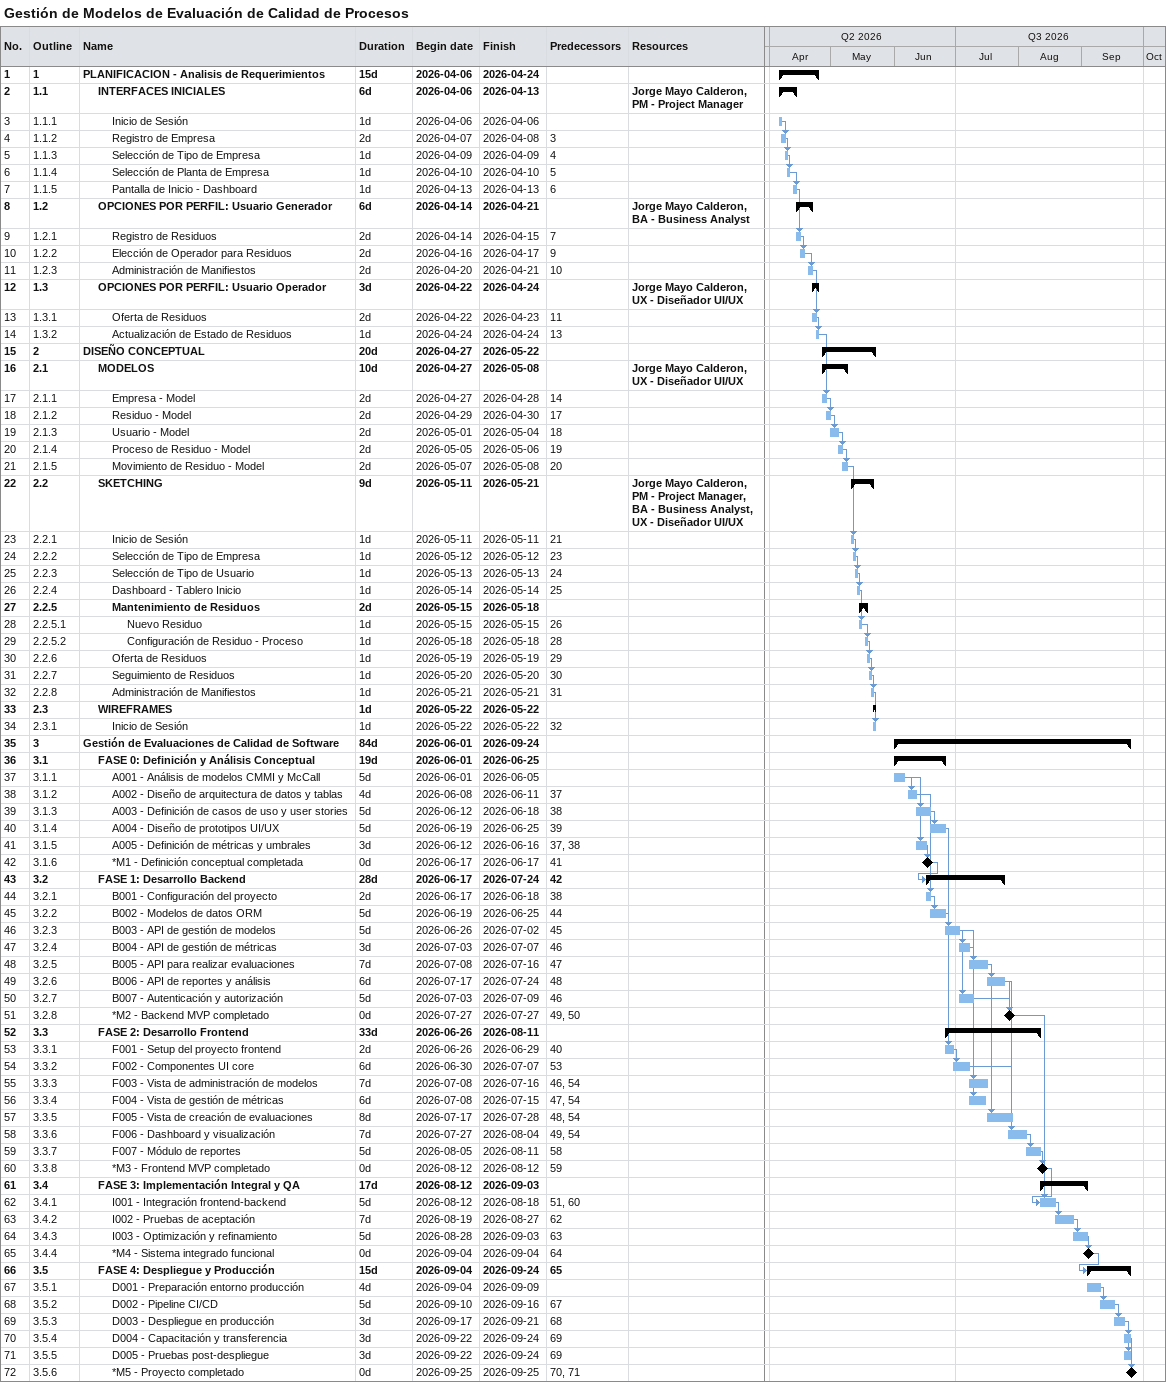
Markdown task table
Gestión de Modelos de Evaluación de Calidad de Procesos

| ID | WBS | Task | Duration | Start | Finish | Predecessors | Resources |
|---|---|---|---|---|---|---|---|
| 1 | 1 | **PLANIFICACION - Analisis de Requerimientos** | 15d | 2026-04-06 | 2026-04-24 |  |  |
| 2 | 1.1 | **INTERFACES INICIALES** | 6d | 2026-04-06 | 2026-04-13 |  | Jorge Mayo Calderon, PM - Project Manager |
| 3 | 1.1.1 | Inicio de Sesión | 1d | 2026-04-06 | 2026-04-06 |  |  |
| 4 | 1.1.2 | Registro de Empresa | 2d | 2026-04-07 | 2026-04-08 | 3 |  |
| 5 | 1.1.3 | Selección de Tipo de Empresa | 1d | 2026-04-09 | 2026-04-09 | 4 |  |
| 6 | 1.1.4 | Selección de Planta de Empresa | 1d | 2026-04-10 | 2026-04-10 | 5 |  |
| 7 | 1.1.5 | Pantalla de Inicio - Dashboard | 1d | 2026-04-13 | 2026-04-13 | 6 |  |
| 8 | 1.2 | **OPCIONES POR PERFIL: Usuario Generador** | 6d | 2026-04-14 | 2026-04-21 |  | Jorge Mayo Calderon, BA - Business Analyst |
| 9 | 1.2.1 | Registro de Residuos | 2d | 2026-04-14 | 2026-04-15 | 7 |  |
| 10 | 1.2.2 | Elección de Operador para Residuos | 2d | 2026-04-16 | 2026-04-17 | 9 |  |
| 11 | 1.2.3 | Administración de Manifiestos | 2d | 2026-04-20 | 2026-04-21 | 10 |  |
| 12 | 1.3 | **OPCIONES POR PERFIL: Usuario Operador** | 3d | 2026-04-22 | 2026-04-24 |  | Jorge Mayo Calderon, UX - Diseñador UI/UX |
| 13 | 1.3.1 | Oferta de Residuos | 2d | 2026-04-22 | 2026-04-23 | 11 |  |
| 14 | 1.3.2 | Actualización de Estado de Residuos | 1d | 2026-04-24 | 2026-04-24 | 13 |  |
| 15 | 2 | **DISEÑO CONCEPTUAL** | 20d | 2026-04-27 | 2026-05-22 |  |  |
| 16 | 2.1 | **MODELOS** | 10d | 2026-04-27 | 2026-05-08 |  | Jorge Mayo Calderon, UX - Diseñador UI/UX |
| 17 | 2.1.1 | Empresa - Model | 2d | 2026-04-27 | 2026-04-28 | 14 |  |
| 18 | 2.1.2 | Residuo - Model | 2d | 2026-04-29 | 2026-04-30 | 17 |  |
| 19 | 2.1.3 | Usuario - Model | 2d | 2026-05-01 | 2026-05-04 | 18 |  |
| 20 | 2.1.4 | Proceso de Residuo - Model | 2d | 2026-05-05 | 2026-05-06 | 19 |  |
| 21 | 2.1.5 | Movimiento de Residuo - Model | 2d | 2026-05-07 | 2026-05-08 | 20 |  |
| 22 | 2.2 | **SKETCHING** | 9d | 2026-05-11 | 2026-05-21 |  | Jorge Mayo Calderon, PM - Project Manager, BA - Business Analyst, UX - Diseñador UI/UX |
| 23 | 2.2.1 | Inicio de Sesión | 1d | 2026-05-11 | 2026-05-11 | 21 |  |
| 24 | 2.2.2 | Selección de Tipo de Empresa | 1d | 2026-05-12 | 2026-05-12 | 23 |  |
| 25 | 2.2.3 | Selección de Tipo de Usuario | 1d | 2026-05-13 | 2026-05-13 | 24 |  |
| 26 | 2.2.4 | Dashboard - Tablero Inicio | 1d | 2026-05-14 | 2026-05-14 | 25 |  |
| 27 | 2.2.5 | **Mantenimiento de Residuos** | 2d | 2026-05-15 | 2026-05-18 |  |  |
| 28 | 2.2.5.1 | Nuevo Residuo | 1d | 2026-05-15 | 2026-05-15 | 26 |  |
| 29 | 2.2.5.2 | Configuración de Residuo - Proceso | 1d | 2026-05-18 | 2026-05-18 | 28 |  |
| 30 | 2.2.6 | Oferta de Residuos | 1d | 2026-05-19 | 2026-05-19 | 29 |  |
| 31 | 2.2.7 | Seguimiento de Residuos | 1d | 2026-05-20 | 2026-05-20 | 30 |  |
| 32 | 2.2.8 | Administración de Manifiestos | 1d | 2026-05-21 | 2026-05-21 | 31 |  |
| 33 | 2.3 | **WIREFRAMES** | 1d | 2026-05-22 | 2026-05-22 |  |  |
| 34 | 2.3.1 | Inicio de Sesión | 1d | 2026-05-22 | 2026-05-22 | 32 |  |
| 35 | 3 | **Gestión de Evaluaciones de Calidad de Software** | 84d | 2026-06-01 | 2026-09-24 |  |  |
| 36 | 3.1 | **FASE 0: Definición y Análisis Conceptual** | 19d | 2026-06-01 | 2026-06-25 |  |  |
| 37 | 3.1.1 | A001 - Análisis de modelos CMMI y McCall | 5d | 2026-06-01 | 2026-06-05 |  |  |
| 38 | 3.1.2 | A002 - Diseño de arquitectura de datos y tablas | 4d | 2026-06-08 | 2026-06-11 | 37 |  |
| 39 | 3.1.3 | A003 - Definición de casos de uso y user stories | 5d | 2026-06-12 | 2026-06-18 | 38 |  |
| 40 | 3.1.4 | A004 - Diseño de prototipos UI/UX | 5d | 2026-06-19 | 2026-06-25 | 39 |  |
| 41 | 3.1.5 | A005 - Definición de métricas y umbrales | 3d | 2026-06-12 | 2026-06-16 | 37, 38 |  |
| 42 | 3.1.6 | *M1 - Definición conceptual completada | 0d | 2026-06-17 | 2026-06-17 | 41 |  |
| 43 | 3.2 | **FASE 1: Desarrollo Backend** | 28d | 2026-06-17 | 2026-07-24 | 42 |  |
| 44 | 3.2.1 | B001 - Configuración del proyecto | 2d | 2026-06-17 | 2026-06-18 | 38 |  |
| 45 | 3.2.2 | B002 - Modelos de datos ORM | 5d | 2026-06-19 | 2026-06-25 | 44 |  |
| 46 | 3.2.3 | B003 - API de gestión de modelos | 5d | 2026-06-26 | 2026-07-02 | 45 |  |
| 47 | 3.2.4 | B004 - API de gestión de métricas | 3d | 2026-07-03 | 2026-07-07 | 46 |  |
| 48 | 3.2.5 | B005 - API para realizar evaluaciones | 7d | 2026-07-08 | 2026-07-16 | 47 |  |
| 49 | 3.2.6 | B006 - API de reportes y análisis | 6d | 2026-07-17 | 2026-07-24 | 48 |  |
| 50 | 3.2.7 | B007 - Autenticación y autorización | 5d | 2026-07-03 | 2026-07-09 | 46 |  |
| 51 | 3.2.8 | *M2 - Backend MVP completado | 0d | 2026-07-27 | 2026-07-27 | 49, 50 |  |
| 52 | 3.3 | **FASE 2: Desarrollo Frontend** | 33d | 2026-06-26 | 2026-08-11 |  |  |
| 53 | 3.3.1 | F001 - Setup del proyecto frontend | 2d | 2026-06-26 | 2026-06-29 | 40 |  |
| 54 | 3.3.2 | F002 - Componentes UI core | 6d | 2026-06-30 | 2026-07-07 | 53 |  |
| 55 | 3.3.3 | F003 - Vista de administración de modelos | 7d | 2026-07-08 | 2026-07-16 | 46, 54 |  |
| 56 | 3.3.4 | F004 - Vista de gestión de métricas | 6d | 2026-07-08 | 2026-07-15 | 47, 54 |  |
| 57 | 3.3.5 | F005 - Vista de creación de evaluaciones | 8d | 2026-07-17 | 2026-07-28 | 48, 54 |  |
| 58 | 3.3.6 | F006 - Dashboard y visualización | 7d | 2026-07-27 | 2026-08-04 | 49, 54 |  |
| 59 | 3.3.7 | F007 - Módulo de reportes | 5d | 2026-08-05 | 2026-08-11 | 58 |  |
| 60 | 3.3.8 | *M3 - Frontend MVP completado | 0d | 2026-08-12 | 2026-08-12 | 59 |  |
| 61 | 3.4 | **FASE 3: Implementación Integral y QA** | 17d | 2026-08-12 | 2026-09-03 |  |  |
| 62 | 3.4.1 | I001 - Integración frontend-backend | 5d | 2026-08-12 | 2026-08-18 | 51, 60 |  |
| 63 | 3.4.2 | I002 - Pruebas de aceptación | 7d | 2026-08-19 | 2026-08-27 | 62 |  |
| 64 | 3.4.3 | I003 - Optimización y refinamiento | 5d | 2026-08-28 | 2026-09-03 | 63 |  |
| 65 | 3.4.4 | *M4 - Sistema integrado funcional | 0d | 2026-09-04 | 2026-09-04 | 64 |  |
| 66 | 3.5 | **FASE 4: Despliegue y Producción** | 15d | 2026-09-04 | 2026-09-24 | 65 |  |
| 67 | 3.5.1 | D001 - Preparación entorno producción | 4d | 2026-09-04 | 2026-09-09 |  |  |
| 68 | 3.5.2 | D002 - Pipeline CI/CD | 5d | 2026-09-10 | 2026-09-16 | 67 |  |
| 69 | 3.5.3 | D003 - Despliegue en producción | 3d | 2026-09-17 | 2026-09-21 | 68 |  |
| 70 | 3.5.4 | D004 - Capacitación y transferencia | 3d | 2026-09-22 | 2026-09-24 | 69 |  |
| 71 | 3.5.5 | D005 - Pruebas post-despliegue | 3d | 2026-09-22 | 2026-09-24 | 69 |  |
| 72 | 3.5.6 | *M5 - Proyecto completado | 0d | 2026-09-25 | 2026-09-25 | 70, 71 |  |
